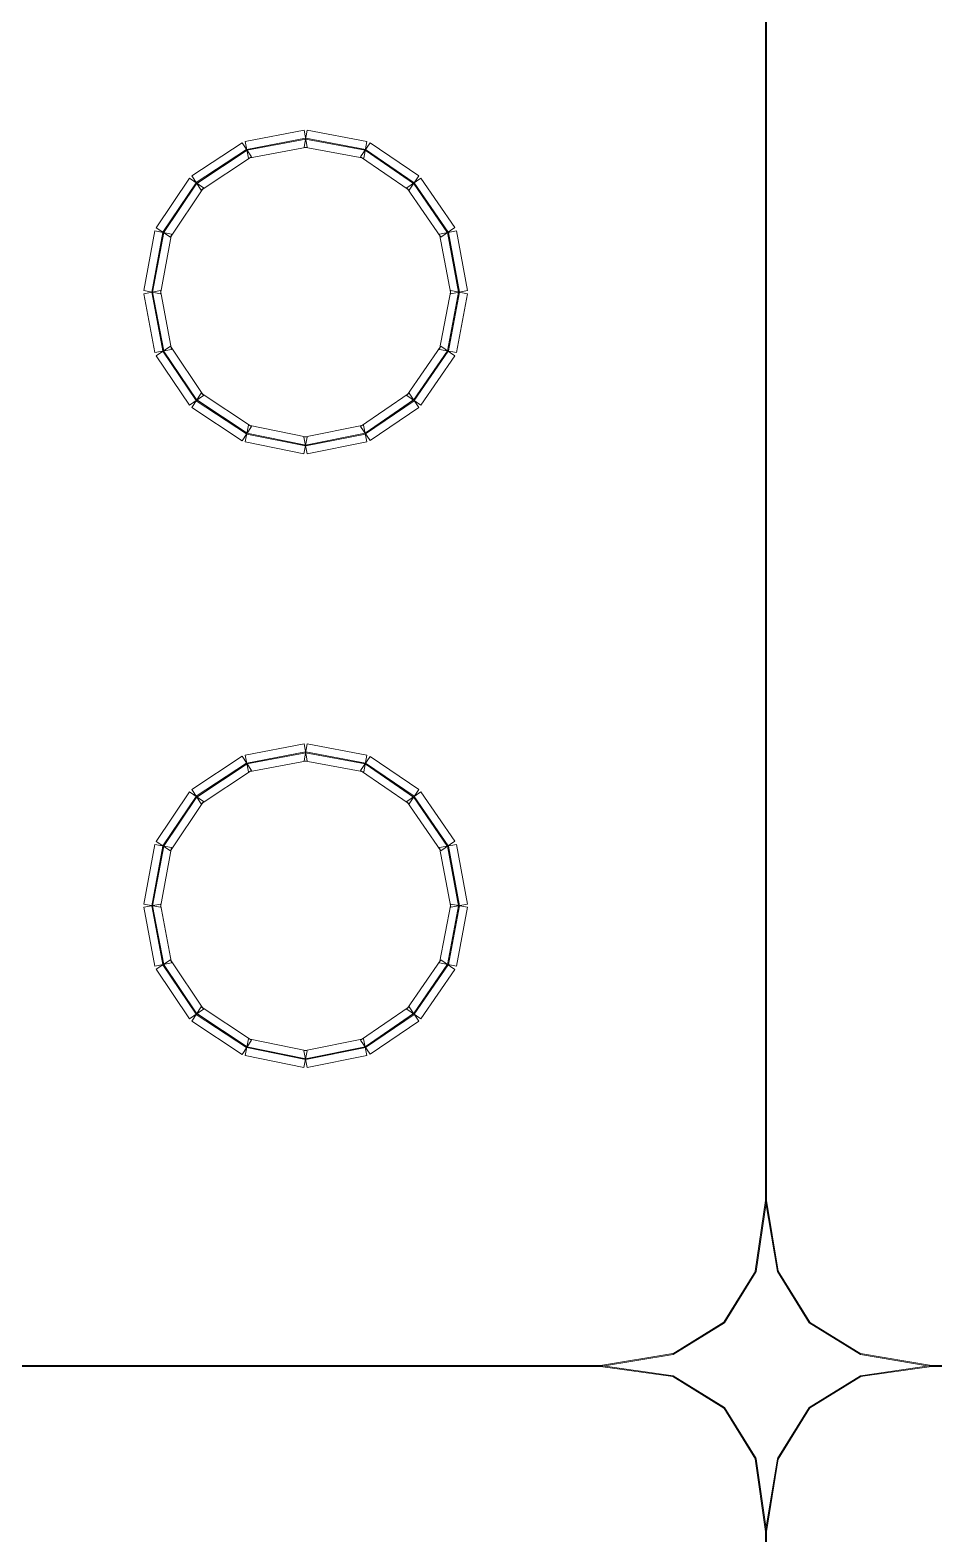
# Model space of a CAD drawing. Header units: millimetres. Extents: x -200 to 200, y -162 to 219.
# Drawn here: x 62.87 to 90.92, y 23.36 to 70.03 of the extents above; entities that cross this region are included whole.
import ezdxf

# ---------------------------------------------------------------- set-up
doc = ezdxf.new("R2010")
doc.units = ezdxf.units.MM
doc.header["$MEASUREMENT"] = 0

msp = doc.modelspace()

# ---------------------------------------------------------------- linework, layer by layer
at = {"color": 1, "lineweight": 5}
for points in [[(85.7218, 33.7015), (85.7218, 33.7015), (85.6954, 33.7015), (85.6954, 33.7015), (85.6954, 33.7015), (85.6954, 33.7015), (85.6954, 118.6695), (85.6954, 118.6695), (85.6954, 118.6695), (85.6954, 118.6695), (85.7218, 118.6695), (85.7218, 118.6695), (85.7218, 118.6695), (85.7218, 118.6695), (85.7218, 33.7015), (85.7218, 33.7015)], [(85.6955, 33.7034), (85.6955, 33.7034), (85.7217, 33.6996), (85.7217, 33.6996), (85.7217, 33.6996), (85.7217, 33.6996), (85.4043, 31.504), (85.4043, 31.504), (85.4043, 31.504), (85.4043, 31.504), (85.3781, 31.5078), (85.3781, 31.5078), (85.3781, 31.5078), (85.3781, 31.5078), (85.6955, 33.7034), (85.6955, 33.7034)], [(86.092, 31.5081), (86.092, 31.5081), (86.0659, 31.5037), (86.0659, 31.5037), (86.0659, 31.5037), (86.0659, 31.5037), (85.6956, 33.6993), (85.6956, 33.6993), (85.6956, 33.6993), (85.6956, 33.6993), (85.7217, 33.7037), (85.7217, 33.7037), (85.7217, 33.7037), (85.7217, 33.7037), (86.092, 31.5081), (86.092, 31.5081)], [(85.3799, 31.5128), (85.3799, 31.5128), (85.4024, 31.4989), (85.4024, 31.4989), (85.4024, 31.4989), (85.4024, 31.4989), (84.4237, 29.9117), (84.4237, 29.9117), (84.4237, 29.9117), (84.4237, 29.9117), (84.4011, 29.9256), (84.4011, 29.9256), (84.4011, 29.9256), (84.4011, 29.9256), (85.3799, 31.5128), (85.3799, 31.5128)], [(87.069, 29.9256), (87.069, 29.9256), (87.0465, 29.9117), (87.0465, 29.9117), (87.0465, 29.9117), (87.0465, 29.9117), (86.0677, 31.4989), (86.0677, 31.4989), (86.0677, 31.4989), (86.0677, 31.4989), (86.0902, 31.5128), (86.0902, 31.5128), (86.0902, 31.5128), (86.0902, 31.5128), (87.069, 29.9256), (87.069, 29.9256)], [(84.4055, 29.9299), (84.4055, 29.9299), (84.4193, 29.9074), (84.4193, 29.9074), (84.4193, 29.9074), (84.4193, 29.9074), (82.8322, 28.9286), (82.8322, 28.9286), (82.8322, 28.9286), (82.8322, 28.9286), (82.8183, 28.9512), (82.8183, 28.9512), (82.8183, 28.9512), (82.8183, 28.9512), (84.4055, 29.9299), (84.4055, 29.9299)], [(88.6519, 28.9512), (88.6519, 28.9512), (88.638, 28.9286), (88.638, 28.9286), (88.638, 28.9286), (88.638, 28.9286), (87.0508, 29.9074), (87.0508, 29.9074), (87.0508, 29.9074), (87.0508, 29.9074), (87.0647, 29.9299), (87.0647, 29.9299), (87.0647, 29.9299), (87.0647, 29.9299), (88.6519, 28.9512), (88.6519, 28.9512)], [(82.8231, 28.953), (82.8231, 28.953), (82.8274, 28.9269), (82.8274, 28.9269), (82.8274, 28.9269), (82.8274, 28.9269), (80.5788, 28.5565), (80.5788, 28.5565), (80.5788, 28.5565), (80.5788, 28.5565), (80.5745, 28.5826), (80.5745, 28.5826), (80.5745, 28.5826), (80.5745, 28.5826), (82.8231, 28.953), (82.8231, 28.953)], [(90.8428, 28.5826), (90.8428, 28.5826), (90.8384, 28.5565), (90.8384, 28.5565), (90.8384, 28.5565), (90.8384, 28.5565), (88.6427, 28.9269), (88.6427, 28.9269), (88.6427, 28.9269), (88.6427, 28.9269), (88.6471, 28.9529), (88.6471, 28.9529), (88.6471, 28.9529), (88.6471, 28.9529), (90.8428, 28.5826), (90.8428, 28.5826)], [(33.7015, 28.5563), (33.7015, 28.5563), (33.7015, 28.5828), (33.7015, 28.5828), (33.7015, 28.5828), (33.7015, 28.5828), (80.5767, 28.5828), (80.5767, 28.5828), (80.5767, 28.5828), (80.5767, 28.5828), (80.5767, 28.5563), (80.5767, 28.5563), (80.5767, 28.5563), (80.5767, 28.5563), (33.7015, 28.5563), (33.7015, 28.5563)], [(80.5748, 28.5565), (80.5748, 28.5565), (80.5785, 28.5827), (80.5785, 28.5827), (80.5785, 28.5827), (80.5785, 28.5827), (82.8271, 28.2652), (82.8271, 28.2652), (82.8271, 28.2652), (82.8271, 28.2652), (82.8234, 28.239), (82.8234, 28.239), (82.8234, 28.239), (82.8234, 28.239), (80.5748, 28.5565), (80.5748, 28.5565)], [(88.6468, 28.239), (88.6468, 28.239), (88.643, 28.2652), (88.643, 28.2652), (88.643, 28.2652), (88.643, 28.2652), (90.8387, 28.5826), (90.8387, 28.5826), (90.8387, 28.5826), (90.8387, 28.5826), (90.8424, 28.5565), (90.8424, 28.5565), (90.8424, 28.5565), (90.8424, 28.5565), (88.6468, 28.239), (88.6468, 28.239)], [(137.7158, 28.5828), (137.7158, 28.5828), (137.7158, 28.5563), (137.7158, 28.5563), (137.7158, 28.5563), (137.7158, 28.5563), (90.8406, 28.5563), (90.8406, 28.5563), (90.8406, 28.5563), (90.8406, 28.5563), (90.8406, 28.5828), (90.8406, 28.5828), (90.8406, 28.5828), (90.8406, 28.5828), (137.7158, 28.5828), (137.7158, 28.5828)], [(82.8183, 28.2409), (82.8183, 28.2409), (82.8322, 28.2634), (82.8322, 28.2634), (82.8322, 28.2634), (82.8322, 28.2634), (84.4193, 27.2846), (84.4193, 27.2846), (84.4193, 27.2846), (84.4193, 27.2846), (84.4055, 27.2621), (84.4055, 27.2621), (84.4055, 27.2621), (84.4055, 27.2621), (82.8183, 28.2409), (82.8183, 28.2409)], [(87.0647, 27.2621), (87.0647, 27.2621), (87.0508, 27.2846), (87.0508, 27.2846), (87.0508, 27.2846), (87.0508, 27.2846), (88.638, 28.2634), (88.638, 28.2634), (88.638, 28.2634), (88.638, 28.2634), (88.6519, 28.2409), (88.6519, 28.2409), (88.6519, 28.2409), (88.6519, 28.2409), (87.0647, 27.2621), (87.0647, 27.2621)], [(84.4011, 27.2664), (84.4011, 27.2664), (84.4237, 27.2803), (84.4237, 27.2803), (84.4237, 27.2803), (84.4237, 27.2803), (85.4024, 25.6931), (85.4024, 25.6931), (85.4024, 25.6931), (85.4024, 25.6931), (85.3799, 25.6792), (85.3799, 25.6792), (85.3799, 25.6792), (85.3799, 25.6792), (84.4011, 27.2664), (84.4011, 27.2664)], [(86.0902, 25.6792), (86.0902, 25.6792), (86.0677, 25.6931), (86.0677, 25.6931), (86.0677, 25.6931), (86.0677, 25.6931), (87.0465, 27.2803), (87.0465, 27.2803), (87.0465, 27.2803), (87.0465, 27.2803), (87.069, 27.2664), (87.069, 27.2664), (87.069, 27.2664), (87.069, 27.2664), (86.0902, 25.6792), (86.0902, 25.6792)], [(85.3781, 25.6843), (85.3781, 25.6843), (85.4043, 25.688), (85.4043, 25.688), (85.4043, 25.688), (85.4043, 25.688), (85.7217, 23.4395), (85.7217, 23.4395), (85.7217, 23.4395), (85.7217, 23.4395), (85.6955, 23.4358), (85.6955, 23.4358), (85.6955, 23.4358), (85.6955, 23.4358), (85.3781, 25.6843), (85.3781, 25.6843)], [(85.7217, 23.4355), (85.7217, 23.4355), (85.6956, 23.4398), (85.6956, 23.4398), (85.6956, 23.4398), (85.6956, 23.4398), (86.0659, 25.6883), (86.0659, 25.6883), (86.0659, 25.6883), (86.0659, 25.6883), (86.092, 25.684), (86.092, 25.684), (86.092, 25.684), (86.092, 25.684), (85.7217, 23.4355), (85.7217, 23.4355)], [(85.6954, 23.4376), (85.6954, 23.4376), (85.7218, 23.4376), (85.7218, 23.4376), (85.7218, 23.4376), (85.7218, 23.4376), (85.7218, -61.5304), (85.7218, -61.5304), (85.7218, -61.5304), (85.7218, -61.5304), (85.6954, -61.5304), (85.6954, -61.5304), (85.6954, -61.5304), (85.6954, -61.5304), (85.6954, 23.4376), (85.6954, 23.4376)]]:
    msp.add_open_spline(points, degree=3, knots=[0, 0, 0, 0, 0.25, 0.25, 0.25, 0.25, 0.5, 0.5, 0.5, 0.5, 0.75, 0.75, 0.75, 0.75, 1, 1, 1, 1], dxfattribs=at)
at = {"color": 4, "lineweight": 5}
for points in [[(71.3749, 66.9223), (71.3749, 66.9223), (71.4728, 66.4023), (71.4728, 66.4023), (71.4728, 66.4023), (71.4728, 66.4023), (69.6475, 66.0584), (69.6475, 66.0584), (69.6475, 66.0584), (69.6475, 66.0584), (69.5496, 66.5784), (69.5496, 66.5784), (69.5496, 66.5784), (69.5496, 66.5784), (71.3749, 66.9223), (71.3749, 66.9223)], [(73.3239, 66.5785), (73.3239, 66.5785), (73.2273, 66.0583), (73.2273, 66.0583), (73.2273, 66.0583), (73.2273, 66.0583), (71.3755, 66.4022), (71.3755, 66.4022), (71.3755, 66.4022), (71.3755, 66.4022), (71.4721, 66.9224), (71.4721, 66.9224), (71.4721, 66.9224), (71.4721, 66.9224), (73.3239, 66.5785), (73.3239, 66.5785)], [(69.4527, 66.5391), (69.4527, 66.5391), (69.7444, 66.0977), (69.7444, 66.0977), (69.7444, 66.0977), (69.7444, 66.0977), (68.1837, 65.0661), (68.1837, 65.0661), (68.1837, 65.0661), (68.1837, 65.0661), (67.892, 65.5074), (67.892, 65.5074), (67.892, 65.5074), (67.892, 65.5074), (69.4527, 66.5391), (69.4527, 66.5391)], [(69.5913, 66.3294), (69.5913, 66.3294), (69.6059, 66.3074), (69.6059, 66.3074), (69.6059, 66.3074), (69.6059, 66.3074), (68.0451, 65.2757), (68.0451, 65.2757), (68.0451, 65.2757), (68.0451, 65.2757), (68.0305, 65.2978), (68.0305, 65.2978), (68.0305, 65.2978), (68.0305, 65.2978), (69.5913, 66.3294), (69.5913, 66.3294)], [(71.4214, 66.6753), (71.4214, 66.6753), (71.4263, 66.6493), (71.4263, 66.6493), (71.4263, 66.6493), (71.4263, 66.6493), (69.601, 66.3054), (69.601, 66.3054), (69.601, 66.3054), (69.601, 66.3054), (69.5961, 66.3314), (69.5961, 66.3314), (69.5961, 66.3314), (69.5961, 66.3314), (71.4214, 66.6753), (71.4214, 66.6753)], [(73.278, 66.3314), (73.278, 66.3314), (73.2732, 66.3054), (73.2732, 66.3054), (73.2732, 66.3054), (73.2732, 66.3054), (71.4214, 66.6493), (71.4214, 66.6493), (71.4214, 66.6493), (71.4214, 66.6493), (71.4263, 66.6753), (71.4263, 66.6753), (71.4263, 66.6753), (71.4263, 66.6753), (73.278, 66.3314), (73.278, 66.3314)], [(74.9328, 65.505), (74.9328, 65.505), (74.634, 65.0684), (74.634, 65.0684), (74.634, 65.0684), (74.634, 65.0684), (73.1262, 66.1001), (73.1262, 66.1001), (73.1262, 66.1001), (73.1262, 66.1001), (73.425, 66.5367), (73.425, 66.5367), (73.425, 66.5367), (73.425, 66.5367), (74.9328, 65.505), (74.9328, 65.505)], [(74.7909, 65.2976), (74.7909, 65.2976), (74.7759, 65.2758), (74.7759, 65.2758), (74.7759, 65.2758), (74.7759, 65.2758), (73.2681, 66.3075), (73.2681, 66.3075), (73.2681, 66.3075), (73.2681, 66.3075), (73.283, 66.3293), (73.283, 66.3293), (73.283, 66.3293), (73.283, 66.3293), (74.7909, 65.2976), (74.7909, 65.2976)], [(67.8183, 65.4343), (67.8183, 65.4343), (68.2573, 65.1391), (68.2573, 65.1391), (68.2573, 65.1391), (68.2573, 65.1391), (67.2257, 63.6048), (67.2257, 63.6048), (67.2257, 63.6048), (67.2257, 63.6048), (66.7866, 63.9), (66.7866, 63.9), (66.7866, 63.9), (66.7866, 63.9), (67.8183, 65.4343), (67.8183, 65.4343)], [(76.0593, 63.9026), (76.0593, 63.9026), (75.6238, 63.6023), (75.6238, 63.6023), (75.6238, 63.6023), (75.6238, 63.6023), (74.5656, 65.1365), (74.5656, 65.1365), (74.5656, 65.1365), (74.5656, 65.1365), (75.0012, 65.4369), (75.0012, 65.4369), (75.0012, 65.4369), (75.0012, 65.4369), (76.0593, 63.9026), (76.0593, 63.9026)], [(68.0269, 65.2941), (68.0269, 65.2941), (68.0488, 65.2793), (68.0488, 65.2793), (68.0488, 65.2793), (68.0488, 65.2793), (67.0171, 63.7451), (67.0171, 63.7451), (67.0171, 63.7451), (67.0171, 63.7451), (66.9952, 63.7598), (66.9952, 63.7598), (66.9952, 63.7598), (66.9952, 63.7598), (68.0269, 65.2941), (68.0269, 65.2941)], [(75.8524, 63.7599), (75.8524, 63.7599), (75.8307, 63.7449), (75.8307, 63.7449), (75.8307, 63.7449), (75.8307, 63.7449), (74.7725, 65.2792), (74.7725, 65.2792), (74.7725, 65.2792), (74.7725, 65.2792), (74.7943, 65.2942), (74.7943, 65.2942), (74.7943, 65.2942), (74.7943, 65.2942), (75.8524, 63.7599), (75.8524, 63.7599)], [(66.7461, 63.8007), (66.7461, 63.8007), (67.2662, 63.7041), (67.2662, 63.7041), (67.2662, 63.7041), (67.2662, 63.7041), (66.9223, 61.8524), (66.9223, 61.8524), (66.9223, 61.8524), (66.9223, 61.8524), (66.4022, 61.949), (66.4022, 61.949), (66.4022, 61.949), (66.4022, 61.949), (66.7461, 63.8007), (66.7461, 63.8007)], [(66.9931, 63.7549), (66.9931, 63.7549), (67.0192, 63.75), (67.0192, 63.75), (67.0192, 63.75), (67.0192, 63.75), (66.6753, 61.8983), (66.6753, 61.8983), (66.6753, 61.8983), (66.6753, 61.8983), (66.6493, 61.9031), (66.6493, 61.9031), (66.6493, 61.9031), (66.6493, 61.9031), (66.9931, 63.7549), (66.9931, 63.7549)], [(76.4455, 61.949), (76.4455, 61.949), (75.9254, 61.8524), (75.9254, 61.8524), (75.9254, 61.8524), (75.9254, 61.8524), (75.5815, 63.7041), (75.5815, 63.7041), (75.5815, 63.7041), (75.5815, 63.7041), (76.1016, 63.8007), (76.1016, 63.8007), (76.1016, 63.8007), (76.1016, 63.8007), (76.4455, 61.949), (76.4455, 61.949)], [(76.1984, 61.9031), (76.1984, 61.9031), (76.1724, 61.8983), (76.1724, 61.8983), (76.1724, 61.8983), (76.1724, 61.8983), (75.8285, 63.75), (75.8285, 63.75), (75.8285, 63.75), (75.8285, 63.75), (75.8545, 63.7549), (75.8545, 63.7549), (75.8545, 63.7549), (75.8545, 63.7549), (76.1984, 61.9031), (76.1984, 61.9031)], [(66.4023, 61.8517), (66.4023, 61.8517), (66.9222, 61.9497), (66.9222, 61.9497), (66.9222, 61.9497), (66.9222, 61.9497), (67.2661, 60.1244), (67.2661, 60.1244), (67.2661, 60.1244), (67.2661, 60.1244), (66.7462, 60.0265), (66.7462, 60.0265), (66.7462, 60.0265), (66.7462, 60.0265), (66.4023, 61.8517), (66.4023, 61.8517)], [(66.6493, 61.8983), (66.6493, 61.8983), (66.6753, 61.9032), (66.6753, 61.9032), (66.6753, 61.9032), (66.6753, 61.9032), (67.0191, 60.0779), (67.0191, 60.0779), (67.0191, 60.0779), (67.0191, 60.0779), (66.9932, 60.073), (66.9932, 60.073), (66.9932, 60.073), (66.9932, 60.073), (66.6493, 61.8983), (66.6493, 61.8983)], [(76.1015, 60.0265), (76.1015, 60.0265), (75.5816, 60.1244), (75.5816, 60.1244), (75.5816, 60.1244), (75.5816, 60.1244), (75.9255, 61.9497), (75.9255, 61.9497), (75.9255, 61.9497), (75.9255, 61.9497), (76.4454, 61.8517), (76.4454, 61.8517), (76.4454, 61.8517), (76.4454, 61.8517), (76.1015, 60.0265), (76.1015, 60.0265)], [(75.8545, 60.073), (75.8545, 60.073), (75.8285, 60.0779), (75.8285, 60.0779), (75.8285, 60.0779), (75.8285, 60.0779), (76.1724, 61.9032), (76.1724, 61.9032), (76.1724, 61.9032), (76.1724, 61.9032), (76.1984, 61.8983), (76.1984, 61.8983), (76.1984, 61.8983), (76.1984, 61.8983), (75.8545, 60.073), (75.8545, 60.073)], [(66.7866, 59.9278), (66.7866, 59.9278), (67.2257, 60.223), (67.2257, 60.223), (67.2257, 60.223), (67.2257, 60.223), (68.2573, 58.6887), (68.2573, 58.6887), (68.2573, 58.6887), (68.2573, 58.6887), (67.8183, 58.3935), (67.8183, 58.3935), (67.8183, 58.3935), (67.8183, 58.3935), (66.7866, 59.9278), (66.7866, 59.9278)], [(75.0012, 58.391), (75.0012, 58.391), (74.5656, 58.6913), (74.5656, 58.6913), (74.5656, 58.6913), (74.5656, 58.6913), (75.6238, 60.2256), (75.6238, 60.2256), (75.6238, 60.2256), (75.6238, 60.2256), (76.0593, 59.9252), (76.0593, 59.9252), (76.0593, 59.9252), (76.0593, 59.9252), (75.0012, 58.391), (75.0012, 58.391)], [(66.9952, 60.068), (66.9952, 60.068), (67.0171, 60.0828), (67.0171, 60.0828), (67.0171, 60.0828), (67.0171, 60.0828), (68.0488, 58.5485), (68.0488, 58.5485), (68.0488, 58.5485), (68.0488, 58.5485), (68.0269, 58.5338), (68.0269, 58.5338), (68.0269, 58.5338), (68.0269, 58.5338), (66.9952, 60.068), (66.9952, 60.068)], [(74.7943, 58.5336), (74.7943, 58.5336), (74.7725, 58.5486), (74.7725, 58.5486), (74.7725, 58.5486), (74.7725, 58.5486), (75.8307, 60.0829), (75.8307, 60.0829), (75.8307, 60.0829), (75.8307, 60.0829), (75.8524, 60.0679), (75.8524, 60.0679), (75.8524, 60.0679), (75.8524, 60.0679), (74.7943, 58.5336), (74.7943, 58.5336)], [(67.892, 58.3205), (67.892, 58.3205), (68.1837, 58.7618), (68.1837, 58.7618), (68.1837, 58.7618), (68.1837, 58.7618), (69.7444, 57.7301), (69.7444, 57.7301), (69.7444, 57.7301), (69.7444, 57.7301), (69.4527, 57.2888), (69.4527, 57.2888), (69.4527, 57.2888), (69.4527, 57.2888), (67.892, 58.3205), (67.892, 58.3205)], [(68.0305, 58.5301), (68.0305, 58.5301), (68.0451, 58.5522), (68.0451, 58.5522), (68.0451, 58.5522), (68.0451, 58.5522), (69.6059, 57.5205), (69.6059, 57.5205), (69.6059, 57.5205), (69.6059, 57.5205), (69.5913, 57.4984), (69.5913, 57.4984), (69.5913, 57.4984), (69.5913, 57.4984), (68.0305, 58.5301), (68.0305, 58.5301)], [(73.425, 57.2911), (73.425, 57.2911), (73.1262, 57.7278), (73.1262, 57.7278), (73.1262, 57.7278), (73.1262, 57.7278), (74.634, 58.7595), (74.634, 58.7595), (74.634, 58.7595), (74.634, 58.7595), (74.9328, 58.3228), (74.9328, 58.3228), (74.9328, 58.3228), (74.9328, 58.3228), (73.425, 57.2911), (73.425, 57.2911)], [(73.283, 57.4985), (73.283, 57.4985), (73.2681, 57.5204), (73.2681, 57.5204), (73.2681, 57.5204), (73.2681, 57.5204), (74.7759, 58.5521), (74.7759, 58.5521), (74.7759, 58.5521), (74.7759, 58.5521), (74.7909, 58.5302), (74.7909, 58.5302), (74.7909, 58.5302), (74.7909, 58.5302), (73.283, 57.4985), (73.283, 57.4985)], [(69.546, 57.2502), (69.546, 57.2502), (69.6512, 57.7687), (69.6512, 57.7687), (69.6512, 57.7687), (69.6512, 57.7687), (71.4764, 57.3984), (71.4764, 57.3984), (71.4764, 57.3984), (71.4764, 57.3984), (71.3712, 56.8799), (71.3712, 56.8799), (71.3712, 56.8799), (71.3712, 56.8799), (69.546, 57.2502), (69.546, 57.2502)], [(69.5959, 57.4965), (69.5959, 57.4965), (69.6012, 57.5224), (69.6012, 57.5224), (69.6012, 57.5224), (69.6012, 57.5224), (71.4265, 57.1521), (71.4265, 57.1521), (71.4265, 57.1521), (71.4265, 57.1521), (71.4212, 57.1261), (71.4212, 57.1261), (71.4212, 57.1261), (71.4212, 57.1261), (69.5959, 57.4965), (69.5959, 57.4965)], [(71.4757, 56.8797), (71.4757, 56.8797), (71.372, 57.3985), (71.372, 57.3985), (71.372, 57.3985), (71.372, 57.3985), (73.2237, 57.7689), (73.2237, 57.7689), (73.2237, 57.7689), (73.2237, 57.7689), (73.3275, 57.2501), (73.3275, 57.2501), (73.3275, 57.2501), (73.3275, 57.2501), (71.4757, 56.8797), (71.4757, 56.8797)], [(71.4264, 57.1261), (71.4264, 57.1261), (71.4213, 57.1521), (71.4213, 57.1521), (71.4213, 57.1521), (71.4213, 57.1521), (73.273, 57.5224), (73.273, 57.5224), (73.273, 57.5224), (73.273, 57.5224), (73.2782, 57.4965), (73.2782, 57.4965), (73.2782, 57.4965), (73.2782, 57.4965), (71.4264, 57.1261), (71.4264, 57.1261)], [(71.3749, 47.8759), (71.3749, 47.8759), (71.4728, 47.356), (71.4728, 47.356), (71.4728, 47.356), (71.4728, 47.356), (69.6475, 47.0121), (69.6475, 47.0121), (69.6475, 47.0121), (69.6475, 47.0121), (69.5496, 47.532), (69.5496, 47.532), (69.5496, 47.532), (69.5496, 47.532), (71.3749, 47.8759), (71.3749, 47.8759)], [(71.4214, 47.6289), (71.4214, 47.6289), (71.4263, 47.6029), (71.4263, 47.6029), (71.4263, 47.6029), (71.4263, 47.6029), (69.601, 47.259), (69.601, 47.259), (69.601, 47.259), (69.601, 47.259), (69.5961, 47.285), (69.5961, 47.285), (69.5961, 47.285), (69.5961, 47.285), (71.4214, 47.6289), (71.4214, 47.6289)], [(73.3239, 47.5321), (73.3239, 47.5321), (73.2273, 47.0119), (73.2273, 47.0119), (73.2273, 47.0119), (73.2273, 47.0119), (71.3755, 47.3558), (71.3755, 47.3558), (71.3755, 47.3558), (71.3755, 47.3558), (71.4721, 47.876), (71.4721, 47.876), (71.4721, 47.876), (71.4721, 47.876), (73.3239, 47.5321), (73.3239, 47.5321)], [(73.278, 47.285), (73.278, 47.285), (73.2732, 47.259), (73.2732, 47.259), (73.2732, 47.259), (73.2732, 47.259), (71.4214, 47.6029), (71.4214, 47.6029), (71.4214, 47.6029), (71.4214, 47.6029), (71.4263, 47.6289), (71.4263, 47.6289), (71.4263, 47.6289), (71.4263, 47.6289), (73.278, 47.285), (73.278, 47.285)], [(69.4527, 47.4927), (69.4527, 47.4927), (69.7444, 47.0514), (69.7444, 47.0514), (69.7444, 47.0514), (69.7444, 47.0514), (68.1837, 46.0197), (68.1837, 46.0197), (68.1837, 46.0197), (68.1837, 46.0197), (67.892, 46.461), (67.892, 46.461), (67.892, 46.461), (67.892, 46.461), (69.4527, 47.4927), (69.4527, 47.4927)], [(69.5913, 47.2831), (69.5913, 47.2831), (69.6059, 47.261), (69.6059, 47.261), (69.6059, 47.261), (69.6059, 47.261), (68.0451, 46.2293), (68.0451, 46.2293), (68.0451, 46.2293), (68.0451, 46.2293), (68.0305, 46.2514), (68.0305, 46.2514), (68.0305, 46.2514), (68.0305, 46.2514), (69.5913, 47.2831), (69.5913, 47.2831)], [(74.9328, 46.4587), (74.9328, 46.4587), (74.634, 46.022), (74.634, 46.022), (74.634, 46.022), (74.634, 46.022), (73.1262, 47.0537), (73.1262, 47.0537), (73.1262, 47.0537), (73.1262, 47.0537), (73.425, 47.4904), (73.425, 47.4904), (73.425, 47.4904), (73.425, 47.4904), (74.9328, 46.4587), (74.9328, 46.4587)], [(74.7909, 46.2513), (74.7909, 46.2513), (74.7759, 46.2294), (74.7759, 46.2294), (74.7759, 46.2294), (74.7759, 46.2294), (73.2681, 47.2611), (73.2681, 47.2611), (73.2681, 47.2611), (73.2681, 47.2611), (73.283, 47.283), (73.283, 47.283), (73.283, 47.283), (73.283, 47.283), (74.7909, 46.2513), (74.7909, 46.2513)], [(67.8183, 46.388), (67.8183, 46.388), (68.2573, 46.0927), (68.2573, 46.0927), (68.2573, 46.0927), (68.2573, 46.0927), (67.2257, 44.5585), (67.2257, 44.5585), (67.2257, 44.5585), (67.2257, 44.5585), (66.7866, 44.8537), (66.7866, 44.8537), (66.7866, 44.8537), (66.7866, 44.8537), (67.8183, 46.388), (67.8183, 46.388)], [(68.0269, 46.2477), (68.0269, 46.2477), (68.0488, 46.233), (68.0488, 46.233), (68.0488, 46.233), (68.0488, 46.233), (67.0171, 44.6987), (67.0171, 44.6987), (67.0171, 44.6987), (67.0171, 44.6987), (66.9952, 44.7134), (66.9952, 44.7134), (66.9952, 44.7134), (66.9952, 44.7134), (68.0269, 46.2477), (68.0269, 46.2477)], [(76.0593, 44.8562), (76.0593, 44.8562), (75.6238, 44.5559), (75.6238, 44.5559), (75.6238, 44.5559), (75.6238, 44.5559), (74.5656, 46.0902), (74.5656, 46.0902), (74.5656, 46.0902), (74.5656, 46.0902), (75.0012, 46.3905), (75.0012, 46.3905), (75.0012, 46.3905), (75.0012, 46.3905), (76.0593, 44.8562), (76.0593, 44.8562)], [(75.8524, 44.7136), (75.8524, 44.7136), (75.8307, 44.6986), (75.8307, 44.6986), (75.8307, 44.6986), (75.8307, 44.6986), (74.7725, 46.2328), (74.7725, 46.2328), (74.7725, 46.2328), (74.7725, 46.2328), (74.7943, 46.2479), (74.7943, 46.2479), (74.7943, 46.2479), (74.7943, 46.2479), (75.8524, 44.7136), (75.8524, 44.7136)], [(66.7461, 44.7544), (66.7461, 44.7544), (67.2662, 44.6578), (67.2662, 44.6578), (67.2662, 44.6578), (67.2662, 44.6578), (66.9223, 42.806), (66.9223, 42.806), (66.9223, 42.806), (66.9223, 42.806), (66.4022, 42.9026), (66.4022, 42.9026), (66.4022, 42.9026), (66.4022, 42.9026), (66.7461, 44.7544), (66.7461, 44.7544)], [(66.9931, 44.7085), (66.9931, 44.7085), (67.0192, 44.7037), (67.0192, 44.7037), (67.0192, 44.7037), (67.0192, 44.7037), (66.6753, 42.8519), (66.6753, 42.8519), (66.6753, 42.8519), (66.6753, 42.8519), (66.6493, 42.8567), (66.6493, 42.8567), (66.6493, 42.8567), (66.6493, 42.8567), (66.9931, 44.7085), (66.9931, 44.7085)], [(76.4455, 42.9026), (76.4455, 42.9026), (75.9254, 42.806), (75.9254, 42.806), (75.9254, 42.806), (75.9254, 42.806), (75.5815, 44.6578), (75.5815, 44.6578), (75.5815, 44.6578), (75.5815, 44.6578), (76.1016, 44.7544), (76.1016, 44.7544), (76.1016, 44.7544), (76.1016, 44.7544), (76.4455, 42.9026), (76.4455, 42.9026)], [(76.1984, 42.8567), (76.1984, 42.8567), (76.1724, 42.8519), (76.1724, 42.8519), (76.1724, 42.8519), (76.1724, 42.8519), (75.8285, 44.7037), (75.8285, 44.7037), (75.8285, 44.7037), (75.8285, 44.7037), (75.8545, 44.7085), (75.8545, 44.7085), (75.8545, 44.7085), (75.8545, 44.7085), (76.1984, 42.8567), (76.1984, 42.8567)], [(66.4023, 42.8054), (66.4023, 42.8054), (66.9222, 42.9033), (66.9222, 42.9033), (66.9222, 42.9033), (66.9222, 42.9033), (67.2661, 41.078), (67.2661, 41.078), (67.2661, 41.078), (67.2661, 41.078), (66.7462, 40.9801), (66.7462, 40.9801), (66.7462, 40.9801), (66.7462, 40.9801), (66.4023, 42.8054), (66.4023, 42.8054)], [(66.6493, 42.8519), (66.6493, 42.8519), (66.6753, 42.8568), (66.6753, 42.8568), (66.6753, 42.8568), (66.6753, 42.8568), (67.0191, 41.0315), (67.0191, 41.0315), (67.0191, 41.0315), (67.0191, 41.0315), (66.9932, 41.0266), (66.9932, 41.0266), (66.9932, 41.0266), (66.9932, 41.0266), (66.6493, 42.8519), (66.6493, 42.8519)], [(76.1015, 40.9801), (76.1015, 40.9801), (75.5816, 41.078), (75.5816, 41.078), (75.5816, 41.078), (75.5816, 41.078), (75.9255, 42.9033), (75.9255, 42.9033), (75.9255, 42.9033), (75.9255, 42.9033), (76.4454, 42.8054), (76.4454, 42.8054), (76.4454, 42.8054), (76.4454, 42.8054), (76.1015, 40.9801), (76.1015, 40.9801)], [(75.8545, 41.0266), (75.8545, 41.0266), (75.8285, 41.0315), (75.8285, 41.0315), (75.8285, 41.0315), (75.8285, 41.0315), (76.1724, 42.8568), (76.1724, 42.8568), (76.1724, 42.8568), (76.1724, 42.8568), (76.1984, 42.8519), (76.1984, 42.8519), (76.1984, 42.8519), (76.1984, 42.8519), (75.8545, 41.0266), (75.8545, 41.0266)], [(66.7866, 40.8814), (66.7866, 40.8814), (67.2257, 41.1767), (67.2257, 41.1767), (67.2257, 41.1767), (67.2257, 41.1767), (68.2573, 39.6424), (68.2573, 39.6424), (68.2573, 39.6424), (68.2573, 39.6424), (67.8183, 39.3472), (67.8183, 39.3472), (67.8183, 39.3472), (67.8183, 39.3472), (66.7866, 40.8814), (66.7866, 40.8814)], [(75.0012, 39.3446), (75.0012, 39.3446), (74.5656, 39.645), (74.5656, 39.645), (74.5656, 39.645), (74.5656, 39.645), (75.6238, 41.1792), (75.6238, 41.1792), (75.6238, 41.1792), (75.6238, 41.1792), (76.0593, 40.8789), (76.0593, 40.8789), (76.0593, 40.8789), (76.0593, 40.8789), (75.0012, 39.3446), (75.0012, 39.3446)], [(66.9952, 41.0217), (66.9952, 41.0217), (67.0171, 41.0364), (67.0171, 41.0364), (67.0171, 41.0364), (67.0171, 41.0364), (68.0488, 39.5021), (68.0488, 39.5021), (68.0488, 39.5021), (68.0488, 39.5021), (68.0269, 39.4874), (68.0269, 39.4874), (68.0269, 39.4874), (68.0269, 39.4874), (66.9952, 41.0217), (66.9952, 41.0217)], [(74.7943, 39.4873), (74.7943, 39.4873), (74.7725, 39.5023), (74.7725, 39.5023), (74.7725, 39.5023), (74.7725, 39.5023), (75.8307, 41.0366), (75.8307, 41.0366), (75.8307, 41.0366), (75.8307, 41.0366), (75.8524, 41.0215), (75.8524, 41.0215), (75.8524, 41.0215), (75.8524, 41.0215), (74.7943, 39.4873), (74.7943, 39.4873)], [(67.892, 39.2741), (67.892, 39.2741), (68.1837, 39.7154), (68.1837, 39.7154), (68.1837, 39.7154), (68.1837, 39.7154), (69.7444, 38.6838), (69.7444, 38.6838), (69.7444, 38.6838), (69.7444, 38.6838), (69.4527, 38.2424), (69.4527, 38.2424), (69.4527, 38.2424), (69.4527, 38.2424), (67.892, 39.2741), (67.892, 39.2741)], [(73.425, 38.2448), (73.425, 38.2448), (73.1262, 38.6814), (73.1262, 38.6814), (73.1262, 38.6814), (73.1262, 38.6814), (74.634, 39.7131), (74.634, 39.7131), (74.634, 39.7131), (74.634, 39.7131), (74.9328, 39.2764), (74.9328, 39.2764), (74.9328, 39.2764), (74.9328, 39.2764), (73.425, 38.2448), (73.425, 38.2448)], [(68.0305, 39.4837), (68.0305, 39.4837), (68.0451, 39.5058), (68.0451, 39.5058), (68.0451, 39.5058), (68.0451, 39.5058), (69.6059, 38.4741), (69.6059, 38.4741), (69.6059, 38.4741), (69.6059, 38.4741), (69.5913, 38.4521), (69.5913, 38.4521), (69.5913, 38.4521), (69.5913, 38.4521), (68.0305, 39.4837), (68.0305, 39.4837)], [(73.283, 38.4522), (73.283, 38.4522), (73.2681, 38.474), (73.2681, 38.474), (73.2681, 38.474), (73.2681, 38.474), (74.7759, 39.5057), (74.7759, 39.5057), (74.7759, 39.5057), (74.7759, 39.5057), (74.7909, 39.4839), (74.7909, 39.4839), (74.7909, 39.4839), (74.7909, 39.4839), (73.283, 38.4522), (73.283, 38.4522)], [(69.546, 38.2038), (69.546, 38.2038), (69.6512, 38.7223), (69.6512, 38.7223), (69.6512, 38.7223), (69.6512, 38.7223), (71.4764, 38.352), (71.4764, 38.352), (71.4764, 38.352), (71.4764, 38.352), (71.3712, 37.8335), (71.3712, 37.8335), (71.3712, 37.8335), (71.3712, 37.8335), (69.546, 38.2038), (69.546, 38.2038)], [(69.5959, 38.4501), (69.5959, 38.4501), (69.6012, 38.4761), (69.6012, 38.4761), (69.6012, 38.4761), (69.6012, 38.4761), (71.4265, 38.1057), (71.4265, 38.1057), (71.4265, 38.1057), (71.4265, 38.1057), (71.4212, 38.0798), (71.4212, 38.0798), (71.4212, 38.0798), (71.4212, 38.0798), (69.5959, 38.4501), (69.5959, 38.4501)], [(71.4757, 37.8333), (71.4757, 37.8333), (71.372, 38.3521), (71.372, 38.3521), (71.372, 38.3521), (71.372, 38.3521), (73.2237, 38.7225), (73.2237, 38.7225), (73.2237, 38.7225), (73.2237, 38.7225), (73.3275, 38.2037), (73.3275, 38.2037), (73.3275, 38.2037), (73.3275, 38.2037), (71.4757, 37.8333), (71.4757, 37.8333)], [(71.4264, 38.0798), (71.4264, 38.0798), (71.4213, 38.1057), (71.4213, 38.1057), (71.4213, 38.1057), (71.4213, 38.1057), (73.273, 38.4761), (73.273, 38.4761), (73.273, 38.4761), (73.273, 38.4761), (73.2782, 38.4501), (73.2782, 38.4501), (73.2782, 38.4501), (73.2782, 38.4501), (71.4264, 38.0798), (71.4264, 38.0798)]]:
    msp.add_open_spline(points, degree=3, knots=[0, 0, 0, 0, 0.25, 0.25, 0.25, 0.25, 0.5, 0.5, 0.5, 0.5, 0.75, 0.75, 0.75, 0.75, 1, 1, 1, 1], dxfattribs=at)

doc.saveas('drawing.dxf')
